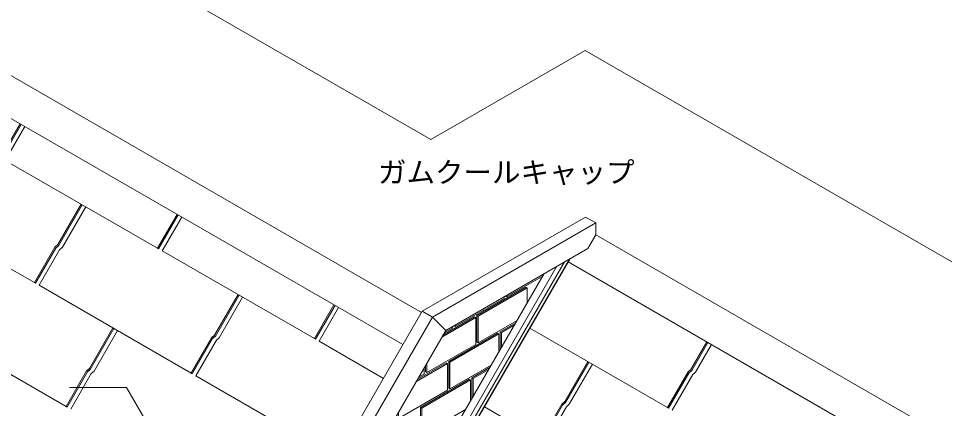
# Model space of a CAD drawing. Units: millimetres, scale not verified. Extents: x -1104 to 1104, y -764 to 764.
# Drawn here: x -815 to -295, y 4 to 223 of the extents above; entities that cross this region are included whole.
import ezdxf
from ezdxf.enums import TextEntityAlignment as Align

# ---------------------------------------------------------------- set-up
doc = ezdxf.new("R2010")
doc.units = ezdxf.units.MM
doc.header["$LTSCALE"] = 3
for name, color, linetype, lineweight in [('0-4_BOUSUI', 1, 'Continuous', 18), ('0-5_MOJI', 7, 'Continuous', 18), ('0-8_KANAMONO', 4, 'Continuous', 18), ('0-A_single', 6, 'Continuous', 18), ('0-C_tile', 9, 'Continuous', 18)]:
    doc.layers.add(name, color=color, linetype=linetype, lineweight=lineweight)
doc.styles.add('ＭＳ ゴシック', font='')
doc.styles.get('ＭＳ ゴシック').set_extended_font_data('MS Gothic')

msp = doc.modelspace()

# ---------------------------------------------------------------- linework, layer by layer
at = {"layer": '0-4_BOUSUI'}
for p, q in [((-583.44, 155.398), (-1071.983, 437.458)), ((-588.55, 58.267), (-1071.983, 337.377)), ((-598.998, 40.17), (-1071.983, 313.248)), ((-583.44, 155.398), (-496.837, 205.398)), ((-184.068, 24.82), (-496.837, 205.398)), ((-279.952, -19.902), (-490.862, 101.866)), ((-647.956, -150.192), (-512.624, 84.209)), ((-290.4, -37.999), (-506.286, 86.643)), ((-650.09, -145.627), (-519.78, 80.078))]:
    msp.add_line(p, q, dxfattribs=at)
at = {"layer": '0-5_MOJI'}
msp.add_lwpolyline([(-786.153, 16.148), (-754.153, 16.148), (-708.956, -62.135)], dxfattribs=at)
at = {"layer": '0-8_KANAMONO'}
for p, q in [((-582.489, 55.632), (-490.862, 108.533)), ((-495.272, 94.228), (-490.862, 101.866)), ((-676.266, -207.773), (-505.224, 88.482)), ((-677.71, -206.657), (-508.355, 86.674)), ((-676.266, -207.301), (-505.632, 88.246)), ((-588.176, 58.915), (-731.703, -189.681)), ((-582.489, 55.632), (-726.016, -192.964)), ((-575.034, 48.177), (-726.334, -213.882))]:
    msp.add_line(p, q, dxfattribs=at)
for points in [[(-582.489, 55.632), (-588.176, 58.915), (-496.549, 111.816), (-490.862, 108.533), (-490.862, 101.866)], [(-582.489, 55.632), (-575.034, 48.177), (-495.272, 94.228)]]:
    msp.add_lwpolyline(points, dxfattribs=at)
at = {"layer": '0-A_single'}
for p, q in [((-822.17, 143.703), (-811.208, 162.69)), ((-822.17, 143.703), (-736.722, 94.37)), ((-891.29, 124.33), (-805.842, 74.997)), ((-734.124, 92.87), (-723.162, 111.856)), ((-734.124, 92.87), (-648.676, 43.537)), ((-803.244, 73.497), (-717.796, 24.164)), ((-646.078, 42.037), (-635.116, 61.023)), ((-873.507, 54.784), (-788.06, 5.451)), ((-527.763, 49.443), (-450.503, 4.837)), ((-646.078, 42.037), (-609.96, 21.184)), ((-715.198, 22.664), (-635.629, -23.276)), ((-553.278, 5.249), (-521.341, -13.191))]:
    msp.add_line(p, q, dxfattribs=at)
for points in [[(-813.235, 163.86), (-824.197, 144.873), (-824.768, 145.203), (-813.806, 164.19)], [(-779.031, 118.797), (-792.329, 95.763), (-793.891, 94.378), (-805.271, 74.667), (-805.842, 74.997), (-794.309, 94.973), (-792.748, 96.358), (-779.602, 119.127)], [(-803.244, 73.497), (-791.711, 93.473), (-790.15, 94.858), (-777.004, 117.627)], [(-725.189, 113.026), (-736.151, 94.04), (-736.722, 94.37), (-725.76, 113.356)], [(-690.985, 67.963), (-704.283, 44.929), (-705.845, 43.545), (-717.225, 23.834), (-717.796, 24.164), (-706.263, 44.14), (-704.702, 45.524), (-691.556, 68.293)], [(-715.198, 22.664), (-703.665, 42.64), (-702.104, 44.024), (-688.958, 66.793)], [(-637.143, 62.193), (-648.105, 43.207), (-648.676, 43.537), (-637.714, 62.523)], [(-761.248, 49.25), (-774.547, 26.216), (-776.108, 24.832), (-787.488, 5.121), (-788.06, 5.451), (-776.527, 25.427), (-774.965, 26.812), (-761.819, 49.58)], [(-785.462, 3.951), (-773.928, 23.927), (-772.367, 25.312), (-759.221, 48.08)], [(-427.883, 41.377), (-436.99, 25.602), (-438.551, 24.217), (-449.931, 4.507), (-450.503, 4.837), (-438.97, 24.813), (-437.408, 26.197), (-428.454, 41.707)], [(-447.905, 3.337), (-436.372, 23.313), (-434.81, 24.697), (-425.856, 40.207)], [(-494.682, 30.343), (-507.827, 7.575), (-509.389, 6.19), (-520.769, -13.521), (-521.341, -13.191), (-509.807, 6.785), (-508.246, 8.17), (-495.253, 30.673)], [(-518.742, -14.691), (-507.209, 5.285), (-505.648, 6.67), (-492.655, 29.173)]]:
    msp.add_lwpolyline(points, dxfattribs=at)
at = {"layer": '0-C_tile'}
for p, q in [((-557.459, 56.583), (-530.035, 72.416)), ((-529.313, 71.999), (-530.035, 72.416)), ((-576.542, 45.565), (-558.903, 55.749)), ((-558.181, 55.333), (-558.903, 55.749)), ((-556.738, 56.166), (-557.459, 56.583)), ((-544.469, 47.416), (-535.722, 52.466)), ((-543.747, 46.999), (-544.469, 47.416)), ((-544.469, 37.315), (-544.469, 47.416)), ((-573.336, 30.749), (-545.912, 46.583)), ((-545.191, 46.166), (-545.912, 46.583)), ((-590.976, 20.565), (-574.78, 29.916)), ((-574.058, 29.499), (-574.78, 29.916)), ((-572.615, 30.333), (-573.336, 30.749)), ((-560.346, 21.583), (-550.155, 27.466)), ((-559.624, 21.166), (-560.346, 21.583)), ((-560.346, 9.815), (-560.346, 21.583)), ((-589.214, 4.916), (-561.789, 20.749)), ((-561.068, 20.333), (-561.789, 20.749)), ((-588.492, 4.499), (-589.214, 4.916))]:
    msp.add_line(p, q, dxfattribs=at)
for points in [[(-540.86, 67.907), (-540.86, 66.999), (-520.566, 78.716)], [(-529.313, 63.565), (-529.313, 71.999), (-556.738, 56.166), (-556.738, 41.166), (-535, 53.716)], [(-569.728, 51.24), (-569.728, 50.333), (-542.304, 66.166), (-542.304, 67.074)], [(-540.86, 66.999), (-541.582, 67.416), (-541.582, 67.49)], [(-585.605, 29.867), (-585.605, 24.499), (-558.181, 40.333), (-558.181, 55.333), (-577.264, 44.315)], [(-556.738, 41.166), (-557.459, 41.583), (-557.459, 56.583)], [(-575.82, 46.815), (-571.171, 49.499), (-571.171, 50.407)], [(-569.728, 50.333), (-570.45, 50.749), (-570.45, 50.824)], [(-536.443, 51.216), (-543.747, 46.999), (-543.747, 38.565)], [(-545.191, 36.065), (-545.191, 46.166), (-572.615, 30.333), (-572.615, 15.333), (-549.434, 28.716)], [(-601.482, 2.367), (-601.482, -1.334), (-574.058, 14.499), (-574.058, 29.499), (-591.697, 19.315)], [(-590.254, 21.815), (-587.048, 23.666), (-587.048, 27.367)], [(-585.605, 24.499), (-586.327, 24.916), (-586.327, 28.617)], [(-572.615, 15.333), (-573.336, 15.749), (-573.336, 30.749)], [(-550.877, 26.216), (-559.624, 21.166), (-559.624, 11.065)], [(-561.068, 8.565), (-561.068, 20.333), (-588.492, 4.499), (-588.492, -10.501), (-563.867, 3.716)], [(-588.492, -10.501), (-589.214, -10.084), (-589.214, 4.916)]]:
    msp.add_lwpolyline(points, dxfattribs=at)

# ---------------------------------------------------------------- texts
at = {"layer": '0-5_MOJI', "style": 'ＭＳ ゴシック'}
msp.add_text('ガムクールキャップ', height=11.73, dxfattribs=at).set_placement((-613.027, 127.626), align=Align.BOTTOM_LEFT)

doc.saveas('drawing.dxf')
